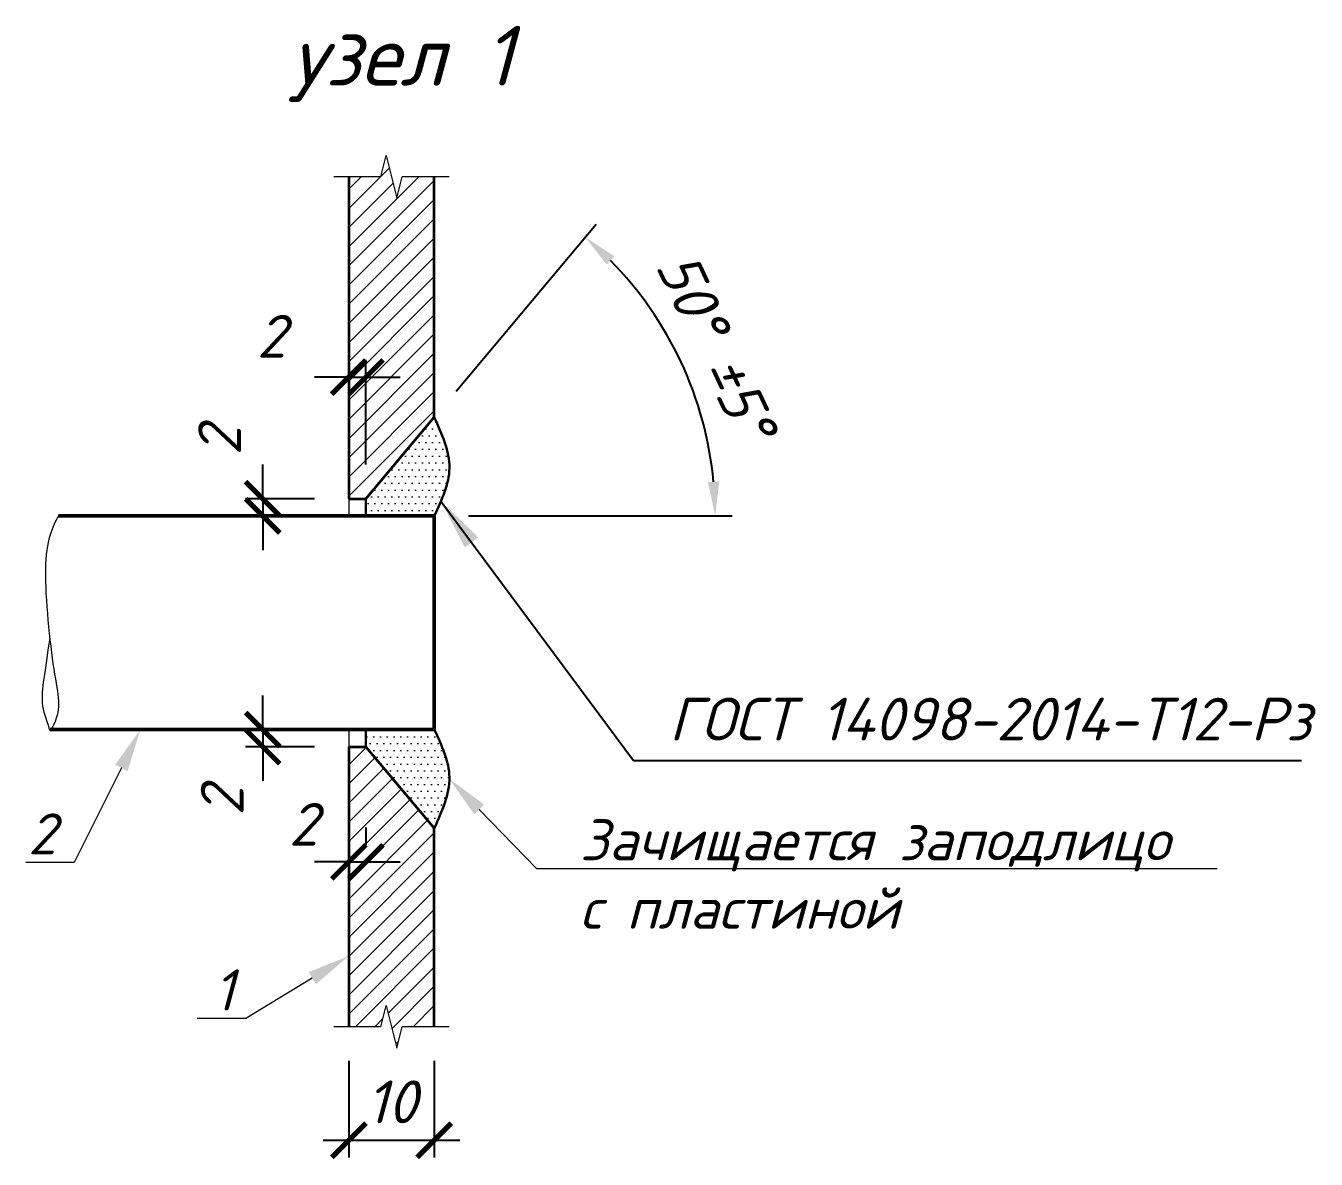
# Model space of a CAD drawing. Header units: millimetres. Extents: x 228418 to 313939, y -168000 to -150000.
# Drawn here: x 296164.8 to 296315.8, y -152807.4 to -152674.8 of the extents above; entities that cross this region are included whole.
import ezdxf
from ezdxf import colors
from ezdxf.entities.mleader import LeaderData, LeaderLine
from ezdxf.math import Vec2, Vec3

# ---------------------------------------------------------------- set-up
doc = ezdxf.new("R2010")
doc.units = ezdxf.units.MM
doc.layers.get('0').update_dxf_attribs({"lineweight": 5})
doc.layers.get('Defpoints').update_dxf_attribs({"color": 1, "lineweight": 0})
for name, color, linetype, lineweight in [('#Dimensions', 7, 'Continuous', 9), ('k_ Арм. Каркасы', 1, 'Continuous', 35), ('k_ Арматура', 3, 'Continuous', 50), ('k_ Штриховка', 8, 'Continuous', 5), ('к_Сварка', 132, 'Continuous', 30)]:
    doc.layers.add(name, color=color, linetype=linetype, lineweight=lineweight)
doc.styles.get("Standard").update_dxf_attribs({"font": 'isocpeur.ttf'})
doc.styles.add('STEP PR', font='isocpeui.ttf')
doc.dimstyles.new('100!', dxfattribs={"dimscale": 100, "dimtxt": 2.5, "dimasz": 2, "dimexe": 1, "dimexo": 2, "dimgap": 0.7, "dimtad": 1, "dimdec": 4, "dimlfac": -1, "dimdsep": 46, "dimtxsty": 'Standard', "dimblk": 'ARCHTICK', "dimcen": 2, "dimdle": 1, "dimclrt": 1, "dimadec": 4, "dimazin": 0, "dimtfac": 1, "dimtdec": 4, "dimtofl": 0, "dimtmove": 1, "dimatfit": 3, "dimfxl": 1, "dimtolj": 1, "dimtzin": 0, "dimarcsym": 0})
doc.dimstyles.new('STEP PR', dxfattribs={"dimscale": 10, "dimtxt": 2.5, "dimasz": 2, "dimexe": 1, "dimexo": 2, "dimgap": 1, "dimtad": 1, "dimdec": 4, "dimlfac": -1, "dimtxsty": 'STEP PR', "dimblk": 'ARCHTICK', "dimcen": 2, "dimdle": 1.5, "dimclrt": 1, "dimadec": 0, "dimazin": 0, "dimtfac": 1, "dimtdec": 4, "dimtmove": 1, "dimatfit": 3, "dimldrblk": 'DOTSMALL', "dimfxl": 1, "dimtolj": 1, "dimtzin": 0, "dimarcsym": 0})

# ---------------------------------------------------------------- blocks, each defined once
blk = doc.blocks.new('_ArchTick')
at = {"color": 0, "linetype": 'ByBlock', "const_width": 0.15}
blk.add_lwpolyline([(-0.5, -0.5), (0.5, 0.5)], dxfattribs=at)
blk = doc.blocks.new('*D76')
at = {"color": 0, "lineweight": -2, "transparency": 16777216}
for p, q in [((296202.62, -152726.13), (296202.62, -152713.89)), ((296204.62, -152726.13), (296204.62, -152713.89)), ((296202.62, -152715.89), (296198.62, -152715.89)), ((296202.62, -152715.89), (296204.62, -152715.89)), ((296204.62, -152715.89), (296208.62, -152715.89))]:
    blk.add_line(p, q, dxfattribs=at)
at = {"layer": 'Defpoints', "color": 0, "transparency": 16777216}
for p in [(296204.62, -152715.89), (296202.62, -152730.13), (296204.62, -152730.13)]:
    blk.add_point(p, dxfattribs=at)
at = {"color": 0, "lineweight": -2, "transparency": 16777216, "xscale": 4, "yscale": 4, "zscale": 4}
blk.add_blockref('_ArchTick', (296202.62, -152715.89), dxfattribs=at)
at = {"color": 0, "lineweight": -2, "transparency": 16777216, "xscale": 4, "yscale": 4, "zscale": 4, "rotation": 180}
blk.add_blockref('_ArchTick', (296204.62, -152715.89), dxfattribs=at)
at = {"color": 1, "transparency": 16777216, "insert": (296193.56, -152711.12), "char_height": 5, "attachment_point": 5, "style": 'STEP PR'}
blk.add_mtext('\\A1;2', dxfattribs=at)
blk = doc.blocks.new('_DotSmall')
at = {"color": 0, "linetype": 'ByBlock', "const_width": 0.5}
blk.add_lwpolyline([(-0.0625, 0, 1), (0.0625, 0, 1)], format="xyb", close=True, dxfattribs=at)
blk = doc.blocks.new('*D77')
at = {"color": 0, "lineweight": -2, "transparency": 16777216}
for p, q in [((296192.54, -152730.13), (296192.54, -152726.13)), ((296198.62, -152730.13), (296190.54, -152730.13)), ((296192.54, -152730.13), (296192.54, -152732.13)), ((296198.62, -152732.13), (296190.54, -152732.13)), ((296192.54, -152732.13), (296192.54, -152736.13))]:
    blk.add_line(p, q, dxfattribs=at)
at = {"layer": 'Defpoints', "color": 0, "transparency": 16777216}
for p in [(296202.62, -152730.13), (296192.54, -152732.13), (296202.62, -152732.13)]:
    blk.add_point(p, dxfattribs=at)
at = {"color": 0, "lineweight": -2, "transparency": 16777216, "xscale": 4, "yscale": 4, "zscale": 4}
for p, rotation in [((296192.54, -152730.13), 270), ((296192.54, -152732.13), 90)]:
    blk.add_blockref('_ArchTick', p, dxfattribs=dict(at, rotation=rotation))
at = {"color": 1, "transparency": 16777216, "insert": (296187.5, -152723.36), "char_height": 5, "attachment_point": 5, "rotation": 90, "style": 'STEP PR'}
blk.add_mtext('\\A1;2', dxfattribs=at)
blk = doc.blocks.new('*D78')
at = {"color": 0, "lineweight": -2, "transparency": 16777216}
for p, q in [((296202.62, -152763.13), (296202.62, -152774.6)), ((296204.62, -152768.6), (296204.62, -152770.6)), ((296202.62, -152772.6), (296198.62, -152772.6)), ((296202.62, -152772.6), (296204.62, -152772.6)), ((296204.62, -152772.6), (296208.62, -152772.6))]:
    blk.add_line(p, q, dxfattribs=at)
at = {"layer": 'Defpoints', "color": 0, "transparency": 16777216}
for p in [(296202.62, -152759.13), (296204.62, -152772.6), (296204.62, -152772.6)]:
    blk.add_point(p, dxfattribs=at)
at = {"color": 0, "lineweight": -2, "transparency": 16777216, "xscale": 4, "yscale": 4, "zscale": 4}
blk.add_blockref('_ArchTick', (296202.62, -152772.6), dxfattribs=at)
at = {"color": 0, "lineweight": -2, "transparency": 16777216, "xscale": 4, "yscale": 4, "zscale": 4, "rotation": 180}
blk.add_blockref('_ArchTick', (296204.62, -152772.6), dxfattribs=at)
at = {"color": 1, "transparency": 16777216, "insert": (296197.3, -152768.21), "char_height": 5, "attachment_point": 5, "style": 'STEP PR'}
blk.add_mtext('\\A1;2', dxfattribs=at)
blk = doc.blocks.new('*D79')
at = {"color": 0, "lineweight": -2, "transparency": 16777216}
for p, q in [((296192.54, -152757.13), (296192.54, -152753.13)), ((296198.62, -152757.13), (296190.54, -152757.13)), ((296192.54, -152757.13), (296192.54, -152759.13)), ((296198.62, -152759.13), (296190.54, -152759.13)), ((296192.54, -152759.13), (296192.54, -152763.13))]:
    blk.add_line(p, q, dxfattribs=at)
at = {"layer": 'Defpoints', "color": 0, "transparency": 16777216}
for p in [(296202.62, -152757.13), (296192.54, -152759.13), (296202.62, -152759.13)]:
    blk.add_point(p, dxfattribs=at)
at = {"color": 0, "lineweight": -2, "transparency": 16777216, "xscale": 4, "yscale": 4, "zscale": 4}
for p, rotation in [((296192.54, -152757.13), 270), ((296192.54, -152759.13), 90)]:
    blk.add_blockref('_ArchTick', p, dxfattribs=dict(at, rotation=rotation))
at = {"color": 1, "transparency": 16777216, "insert": (296187.8, -152765.5), "char_height": 5, "attachment_point": 5, "rotation": 90, "style": 'STEP PR'}
blk.add_mtext('\\A1;2', dxfattribs=at)
blk = doc.blocks.new('*D80')
at = {"color": 0, "lineweight": -2, "transparency": 16777216}
for p, q in [((296215.19, -152717.53), (296231.57, -152698.01)), ((296216.62, -152732.13), (296247.48, -152732.13))]:
    blk.add_line(p, q, dxfattribs=at)
blk.add_arc((296202.94, -152732.13), 42.54, 5.3892, 44.6108, dxfattribs=at)
at = {"color": 0, "transparency": 16777216}
for points in [[(296232.78, -152702.74), (296233.68, -152701.76), (296230.29, -152699.54)], [(296245.96, -152728.1), (296244.63, -152728.17), (296245.48, -152732.13)]]:
    blk.add_solid(points, dxfattribs=at)
at = {"layer": 'Defpoints', "color": 0, "transparency": 16777216}
for p in [(296212.62, -152720.6), (296243.7, -152719.93), (296204.62, -152730.13), (296168.66, -152732.13), (296212.62, -152732.13)]:
    blk.add_point(p, dxfattribs=at)
at = {"color": 1, "transparency": 16777216, "insert": (296245.58, -152712.25), "char_height": 5, "attachment_point": 5, "rotation": 295, "style": 'STEP PR'}
blk.add_mtext('\\A1;50° ±5°', dxfattribs=at)
blk = doc.blocks.new('*U30')
at = {"color": 0, "linetype": 'ByBlock', "lineweight": -2}
for p, q in [((2.75, 0), (3.0625, 1.25)), ((3.0625, 1.25), (3.6875, -1.25)), ((2.75, 0), (0, 0)), ((3.6875, -1.25), (4, 0)), ((6.75, 0), (4, 0))]:
    blk.add_line(p, q, dxfattribs=at)
blk = doc.blocks.new('*U28')
at = {"color": 0, "linetype": 'ByBlock', "lineweight": -2}
for p, q in [((2.75, 0), (3.0625, 1.25)), ((3.0625, 1.25), (3.6875, -1.25)), ((2.75, 0), (0, 0)), ((3.6875, -1.25), (4, 0)), ((6.75, 0), (4, 0))]:
    blk.add_line(p, q, dxfattribs=at)
blk = doc.blocks.new('*D81')
at = {"color": 0, "lineweight": -2, "transparency": 16777216}
for p, q in [((296202.62, -152795.89), (296202.62, -152807.17)), ((296212.62, -152795.89), (296212.62, -152807.17)), ((296199.62, -152805.17), (296215.62, -152805.17))]:
    blk.add_line(p, q, dxfattribs=at)
at = {"layer": 'Defpoints', "color": 0, "transparency": 16777216}
for p in [(296202.62, -152791.89), (296212.62, -152791.89), (296212.62, -152805.17)]:
    blk.add_point(p, dxfattribs=at)
at = {"color": 0, "lineweight": -2, "transparency": 16777216, "xscale": 4, "yscale": 4, "zscale": 4, "rotation": 180}
blk.add_blockref('_ArchTick', (296202.62, -152805.17), dxfattribs=at)
at = {"color": 0, "lineweight": -2, "transparency": 16777216, "xscale": 4, "yscale": 4, "zscale": 4}
blk.add_blockref('_ArchTick', (296212.62, -152805.17), dxfattribs=at)
at = {"color": 1, "transparency": 16777216, "insert": (296207.62, -152800.67), "char_height": 5, "attachment_point": 5, "style": 'STEP PR'}
blk.add_mtext('\\A1;10', dxfattribs=at)

msp = doc.modelspace()

# ---------------------------------------------------------------- hatches: boundary and pattern name
at = {"layer": 'k_ Штриховка', "true_color": 0x6b6b6b}
h = msp.add_hatch(dxfattribs=at)
h.set_pattern_fill('ANSI31', color=251, scale=0.5)
h.set_pattern_definition([(45, (0, 13), (-1.122532015, 1.122532015), [])])
h.paths.add_polyline_path([(296212.62095, -152692.46515), (296208.87095, -152692.46515), (296208.24595, -152694.96515), (296206.99595, -152689.96515), (296206.37095, -152692.46515), (296202.62095, -152692.46515), (296202.62095, -152730.13109), (296204.62095, -152730.13109), (296212.62095, -152720.59707)])
h = msp.add_hatch(dxfattribs=at)
h.set_pattern_fill('DOTS', color=251, scale=0.5)
h.set_pattern_definition([(0, (0, 13), (0.396875, 0.79375), [0, -0.79375])])
edge = h.paths.add_edge_path()
edge.add_line((296204.62095, -152730.13109), (296204.62095, -152732.13109))
edge.add_line((296204.62095, -152732.13109), (296212.62095, -152732.13109))
edge.add_spline(control_points=[(296212.62095, -152732.13109), (296213.48909, -152730.27078), (296215.27598, -152726.44164), (296213.52252, -152722.58171), (296212.62095, -152720.59707)], knot_values=[0, 0, 0, 0, 5.861466901, 12.064776503, 12.064776503, 12.064776503, 12.064776503], degree=3, periodic=0)
edge.add_line((296212.62095, -152720.59707), (296204.62095, -152730.13109))
h = msp.add_hatch(dxfattribs=at)
h.set_pattern_fill('DOTS', color=251, scale=0.5)
h.set_pattern_definition([(0, (59521.5813, 0), (0.396875, 0.79375), [0, -0.79375])])
edge = h.paths.add_edge_path()
edge.add_spline(control_points=[(296212.62095, -152768.66512), (296213.52252, -152766.68048), (296215.27598, -152762.82055), (296213.48909, -152758.99141), (296212.62095, -152757.13109)], knot_values=[0, 0, 0, 0, 6.203309601, 12.064776502, 12.064776502, 12.064776502, 12.064776502], degree=3, periodic=0)
edge.add_line((296212.62095, -152757.13109), (296204.62095, -152757.13109))
edge.add_line((296204.62095, -152757.13109), (296204.62095, -152759.13109))
edge.add_line((296204.62095, -152759.13109), (296212.62095, -152768.66512))
h = msp.add_hatch(dxfattribs=at)
h.set_pattern_fill('ANSI31', color=251, scale=0.5)
h.set_pattern_definition([(45, (59521.5813, 0), (-1.122532015, 1.122532015), [])])
h.paths.add_polyline_path([(296212.62095, -152768.66512), (296204.62095, -152759.13109), (296202.62095, -152759.13109), (296202.62095, -152791.88592), (296206.37095, -152791.88592), (296206.99595, -152789.38592), (296208.24595, -152794.38592), (296208.87095, -152791.88592), (296212.62095, -152791.88592)])

# ---------------------------------------------------------------- linework, layer by layer
for points in [[(296202.62095, -152730.13109), (296202.62095, -152732.13109)], [(296202.62095, -152757.13109), (296202.62095, -152759.13109)]]:
    msp.add_lwpolyline(points)
for points, knots in [([(296168.6571, -152732.13109), (296167.91303, -152733.50183), (296166.48739, -152736.12821), (296168.20744, -152752.47031), (296169.11736, -152754.5806), (296167.80354, -152757.15891), (296167.59467, -152757.15281)], [0, 0, 0, 0, 4.282091908, 8.204614529, 12.431055067, 13.021691255, 13.021691255, 13.021691255, 13.021691255]), ([(296167.62947, -152746.42167), (296167.06897, -152750.34073), (296166.30617, -152754.33688), (296167.22712, -152755.6832), (296167.59489, -152757.20288), (296167.59467, -152757.22797)], [0, 0, 0, 0, 3.620101664, 6.432457789, 6.507610884, 6.507610884, 6.507610884, 6.507610884])]:
    msp.add_open_spline(points, degree=3, knots=knots)
at = {"layer": 'k_ Арм. Каркасы'}
for points in [[(296202.62095, -152692.46515), (296202.62095, -152730.13109)], [(296212.62095, -152720.59707), (296212.62095, -152692.46515)], [(296204.62095, -152730.13109), (296212.62095, -152720.59707)], [(296202.62095, -152730.13109), (296204.62095, -152730.13109)], [(296202.62095, -152759.13109), (296202.62095, -152791.88592)], [(296202.62095, -152759.13109), (296204.62095, -152759.13109)], [(296204.62095, -152759.13109), (296212.62095, -152768.66512)], [(296212.62095, -152791.88592), (296212.62095, -152768.66512)]]:
    msp.add_lwpolyline(points, dxfattribs=at)
at = {"layer": 'k_ Арматура'}
for points in [[(296168.6571, -152732.13109), (296212.62095, -152732.13109)], [(296212.62095, -152732.13109), (296212.62095, -152757.13109)], [(296167.69417, -152757.13109), (296212.62095, -152757.13109)]]:
    msp.add_lwpolyline(points, dxfattribs=at)
at = {"layer": 'к_Сварка'}
for points in [[(296204.62095, -152730.13109), (296204.62095, -152732.13109)], [(296204.62095, -152759.13109), (296204.62095, -152757.13109)]]:
    msp.add_lwpolyline(points, dxfattribs=at)
for points in [[(296212.62095, -152720.59707), (296214.38971, -152726.54287), (296212.62095, -152732.13109)], [(296212.62095, -152768.66512), (296214.38971, -152762.71932), (296212.62095, -152757.13109)]]:
    msp.add_spline(points, degree=3, dxfattribs=at)

# ---------------------------------------------------------------- block references
at = {"xscale": 2, "yscale": 2, "zscale": 2}
for name, p in [('*U30', (296200.87095, -152692.46515)), ('*U28', (296200.87095, -152791.88592))]:
    msp.add_blockref(name, p, dxfattribs=at)

# ---------------------------------------------------------------- texts
at = {"layer": '#Dimensions', "lineweight": 13, "insert": (296277.6441, -152755.90223), "char_height": 5, "width": 94.8739161, "attachment_point": 5, "style": 'STEP PR'}
msp.add_mtext('ГОСТ 14098-2014-T12-Рз ', dxfattribs=at)
at = {"color": 1, "insert": (296208.84625, -152679.25695), "char_height": 7, "attachment_point": 5, "style": 'STEP PR'}
msp.add_mtext('\\A1;узел 1', dxfattribs=at)

# ---------------------------------------------------------------- dimensions: what is measured, and where the dimension line sits
dim = msp.add_angular_dim_2l(base=(296243.69742, -152719.92995), line1=((296168.6571, -152732.13109), (296212.62095, -152732.13109)), line2=((296204.62095, -152730.13109), (296212.62095, -152720.59707)), text='<> ±5°', dimstyle='STEP PR', override={"dimscale": 2, "dimsah": 1})
dim.commit()
dim.dimension.update_dxf_attribs({"geometry": '*D80', "text_midpoint": (296245.57888, -152712.24954)})
for base, p1, p2, picture, middle in [((296204.62095, -152715.89185), (296202.62095, -152730.13109), (296204.62095, -152730.13109), '*D76', (296193.55555, -152715.61752)), ((296204.62095, -152772.60281), (296202.62095, -152759.13109), (296204.62095, -152772.60281), '*D78', (296197.2961, -152772.7126))]:
    dim = msp.add_linear_dim(base=base, p1=p1, p2=p2, dimstyle='STEP PR', override={"dimscale": 2})
    dim.commit()
    dim.dimension.update_dxf_attribs({"geometry": picture, "text_midpoint": middle, "dimtype": 160})
for base, p1, p2, picture, middle in [((296192.53664, -152732.13109), (296202.62095, -152730.13109), (296202.62095, -152732.13109), '*D77', (296191.99649, -152723.36108)), ((296192.53664, -152759.13109), (296202.62095, -152757.13109), (296202.62095, -152759.13109), '*D79', (296192.29816, -152765.50316))]:
    dim = msp.add_linear_dim(base=base, p1=p1, p2=p2, angle=90, dimstyle='STEP PR', override={"dimscale": 2})
    dim.commit()
    dim.dimension.update_dxf_attribs({"geometry": picture, "text_midpoint": middle, "dimtype": 160})
dim = msp.add_linear_dim(base=(296212.62095, -152805.16847), p1=(296202.62095, -152791.88592), p2=(296212.62095, -152791.88592), dimstyle='STEP PR', override={"dimscale": 2})
dim.commit()
dim.dimension.update_dxf_attribs({"geometry": '*D81', "text_midpoint": (296207.62095, -152800.66847)})

# ---------------------------------------------------------------- leaders
at = {"layer": '#Dimensions', "lineweight": 13}
msp.add_leader([(296213.40039, -152730.40794), (296235.93245, -152760.75513), (296314.0535, -152760.75513)], dimstyle='100!', override={"dimscale": 2, "dimasz": 3, "dimrnd": 5}, dxfattribs=at)
ml = msp.add_multileader_mtext('Standard', dxfattribs=at)
ml.set_content('\\A1;2', color=256, style='STEP PR')
ml.set_leader_properties(color=256, linetype='ByLayer', lineweight=-1)
ml.build(insert=Vec2(0, 0))
ml.multileader.update_dxf_attribs({"text_left_attachment_type": 6, "text_right_attachment_type": 6, "dogleg_length": 0, "arrow_head_size": 5, "scale": 0.02})
ctx = ml.context
ctx.base_point, ctx.scale, ctx.char_height, ctx.arrow_head_size, ctx.plane_origin = Vec3(296163.09351, -152772.68859), 0.02, 4.8, 5, Vec3(304198.01211, -160435.17362)
ctx.left_attachment, ctx.right_attachment = 6, 6
notes = []
notes.append((ctx, [(1, (1, 1, 0), (296170.50078, -152772.68859), (-1, 0), 0, [(1, [(296178.23249, -152757.13109)], 0, [])])]))
ctx.mtext.insert, ctx.mtext.rotation, ctx.mtext.flow_direction = Vec3(296165.09351, -152766.92859), 6.283185307, 5
ml = msp.add_multileader_mtext('Standard', dxfattribs=at)
ml.set_content('\\A1; Зачищается заподлицо\\P с пластиной', color=256, style='STEP PR')
ml.set_leader_properties(color=256, linetype='ByLayer', lineweight=-1)
ml.build(insert=Vec2(0, 0))
ml.multileader.update_dxf_attribs({"text_left_attachment_type": 6, "text_right_attachment_type": 6, "dogleg_length": 0, "arrow_head_size": 5, "scale": 0.02})
ctx = ml.context
ctx.base_point, ctx.scale, ctx.char_height, ctx.arrow_head_size, ctx.plane_origin = Vec3(296224.59123, -152773.37932), 0.02, 4.8, 5, Vec3(304323.26237, -160429.80014)
ctx.left_attachment, ctx.right_attachment = 6, 6
notes.append((ctx, [(0, (1, 1, 0), (296224.59123, -152773.37932), (1, 0), 0, [(1, [(296214.39033, -152762.89436)], 0, [])])]))
ctx.mtext.insert, ctx.mtext.rotation, ctx.mtext.flow_direction = Vec3(296226.59123, -152767.61932), 6.283185307, 5
ml = msp.add_multileader_mtext('Standard', dxfattribs=at)
ml.set_content('\\A1;1', color=256, style='STEP PR')
ml.set_leader_properties(color=256, linetype='ByLayer', lineweight=-1)
ml.build(insert=Vec2(0, 0))
ml.multileader.update_dxf_attribs({"text_left_attachment_type": 6, "text_right_attachment_type": 6, "dogleg_length": 0, "arrow_head_size": 5, "scale": 0.02})
ctx = ml.context
ctx.base_point, ctx.scale, ctx.char_height, ctx.arrow_head_size, ctx.plane_origin = Vec3(296184.81137, -152790.93983), 0.02, 4.8, 5, Vec3(304218.06451, -160453.42486)
ctx.left_attachment, ctx.right_attachment = 6, 6
notes.append((ctx, [(1, (1, 1, 0), (296190.55319, -152790.93983), (-1, 0), 0, [(1, [(296202.62095, -152783.60587)], 0, [])])]))
ctx.mtext.insert, ctx.mtext.rotation, ctx.mtext.flow_direction = Vec3(296186.81137, -152785.17983), 6.283185307, 5
for ctx, leaders in notes:
    for number, flags, end, landing, length, lines in leaders:
        leader = LeaderData()
        leader.index, (leader.has_last_leader_line, leader.has_dogleg_vector, leader.attachment_direction) = number, flags
        leader.last_leader_point, leader.dogleg_vector, leader.dogleg_length = Vec3(end), Vec3(landing), length
        for number, points, colour, breaks in lines:
            line = LeaderLine()
            line.index, line.vertices, line.color, line.breaks = number, Vec3.list(points), colors.encode_raw_color(colour), breaks
            leader.lines.append(line)
        ctx.leaders.append(leader)

doc.saveas('drawing.dxf')
